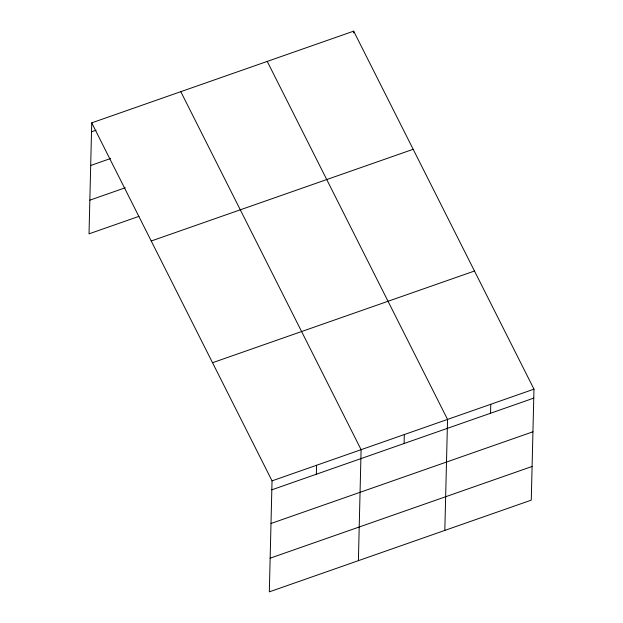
<?xml version="1.0" encoding="UTF-8"?>
<svg xmlns="http://www.w3.org/2000/svg" width="623" height="623" viewBox="0 0 623 623"><rect width="100%" height="100%" fill="white"/><g stroke="black" fill="none" stroke-linecap="round" stroke-linejoin="round"><path stroke-width="0.93" d="M91.729 122.856L272.041 480.863L269.323 591.85L531.271 500.144L533.981 389.157L353.677 31.15L91.729 122.856L89.019 233.843L138.999 216.345M316.352 474.228L316.57 465.272M353.63 32.941L353.677 31.15M358.389 560.669L361.099 449.681L180.795 91.674M404.101 443.506L404.319 434.55M444.83 530.407L447.54 419.419L267.236 61.412M490.542 413.244L490.76 404.288M91.511 131.811L96.051 130.223M90.685 165.484L110.684 158.483M89.837 200.17L125.285 187.764M151.233 241L413.174 149.294M212.536 362.718L474.485 271.013M272.041 480.863L533.981 389.157M271.815 489.818L533.763 398.113M270.997 523.491L532.938 431.786M270.148 558.177L532.097 466.471"/></g></svg>
